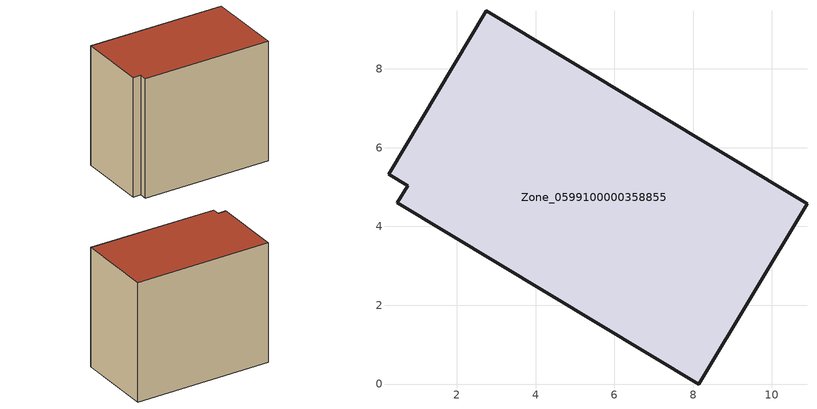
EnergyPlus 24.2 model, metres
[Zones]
Zone_0599100000358855
 floor ground (C_G): 8.14,0 0.49,4.6 0.75,5.04 0.27,5.33 2.75,9.47 10.89,4.58 z0
 wall outside (C_F): 8.14,0 10.89,4.58 2.75,9.47 0.27,5.33 0.75,5.04 0.49,4.6 8.14,0 z0:8.36
 roof outside (C_R): 0.49,4.6 8.14,0 10.89,4.58 2.75,9.47 0.27,5.33 0.75,5.04 z8.36
[BUILDING]
Pand.0599100000358855: North Axis=0; Terrain=City; Loads Convergence Tolerance Value=0.04; Temperature Convergence Tolerance Value=0.4; Solar Distribution=FullExterior; Maximum Number of Warmup Days=25; Minimum Number of Warmup Days=1
[Site:Location]
Rotterdam.The.Hague.AP_ZH_NLD Design_Conditions: Latitude=51.96; Longitude=4.45; Time Zone=1; Elevation=-4.5
[SITE:GROUNDTEMPERATURE:BUILDINGSURFACE]
18, 18, 18, 18, 18, 18, 18, 18, 18, 18, 18, 18
[MATERIAL] Thermal Absorptance=0.9; Solar Absorptance=0.7; Visible Absorptance=0.7
Name | Roughness | Thickness | Conductivity | Density | Specific Heat
G.TC.1992-2005 | MediumSmooth | 0.15 | 0.06 | 540 | 1210
F.TC.1992-2005 | Rough | 0.3 | 0.12 | 1920 | 840
R.TC.1992-2005 | MediumRough | 0.2 | 0.08 | 1500 | 1000
[CONSTRUCTION]
C_G: G.TC.1992-2005
C_F: F.TC.1992-2005
C_R: R.TC.1992-2005
[ZONE]
Zone_0599100000358855: Type=1; Multiplier=1; Ceiling Height=Autocalculate; Volume=Autocalculate; Floor Area=autocalculate; Part of Total Floor Area=Yes
[ZONEINFILTRATION:DESIGNFLOWRATE]
Infil_Zone_0599100000358855: Zone or ZoneList or Space or SpaceList=Zone_0599100000358855; Schedule=AlwaysOn; Design Flow Rate Calculation Method=Flow/Area; Flow Rate per Floor Area=0.0015; Constant Term Coefficient=1; Temperature Term Coefficient=0; Velocity Term Coefficient=0; Velocity Squared Term Coefficient=0
[HVACTEMPLATE:ZONE:IDEALLOADSAIRSYSTEM]
Zone_0599100000358855: Maximum Heating Supply Air Temperature=50; Minimum Cooling Supply Air Temperature=13; Maximum Heating Supply Air Humidity Ratio=0.0156; Minimum Cooling Supply Air Humidity Ratio=0.0077; Heating Limit=NoLimit; Cooling Limit=NoLimit; Dehumidification Control Type=ConstantSensibleHeatRatio; Cooling Sensible Heat Ratio=0.7; Dehumidification Setpoint=60; Humidification Control Type=None; Humidification Setpoint=30; Outdoor Air Method=None; Outdoor Air Flow Rate per Person=0.00944; Outdoor Air Flow Rate per Zone Floor Area=0; Outdoor Air Flow Rate per Zone=0; Demand Controlled Ventilation Type=None; Outdoor Air Economizer Type=NoEconomizer; Heat Recovery Type=None; Sensible Heat Recovery Effectiveness=0.7; Latent Heat Recovery Effectiveness=0.65
[ZONECONTROL:THERMOSTAT]
ThermostatControl_Zone_0599100000358855: Zone or ZoneList=Zone_0599100000358855; Control Type Schedule=DualSetpointControlType; Control 1=Thermostat_Zone_0599100000358855; Temperature Difference Between Cutout And Setpoint=0
[THERMOSTATSETPOINT:DUALSETPOINT]
Thermostat_Zone_0599100000358855: Heating Setpoint Temperature Schedule=HeatingSetpoint_Zone_0599100000358855; Cooling Setpoint Temperature Schedule=CoolingSetpoint_Zone_0599100000358855
[SCHEDULE:COMPACT]
HeatingSetpoint_Zone_0599100000358855: Through: 12/31, For: AllDays, Until: 24:00, 21
CoolingSetpoint_Zone_0599100000358855: Through: 12/31, For: AllDays, Until: 24:00, 24
DualSetpointControlType: Through: 12/31, For: AllDays, Until: 24:00, 4
AlwaysOn: Through: 12/31, For: AllDays, Until: 24:00, 1
